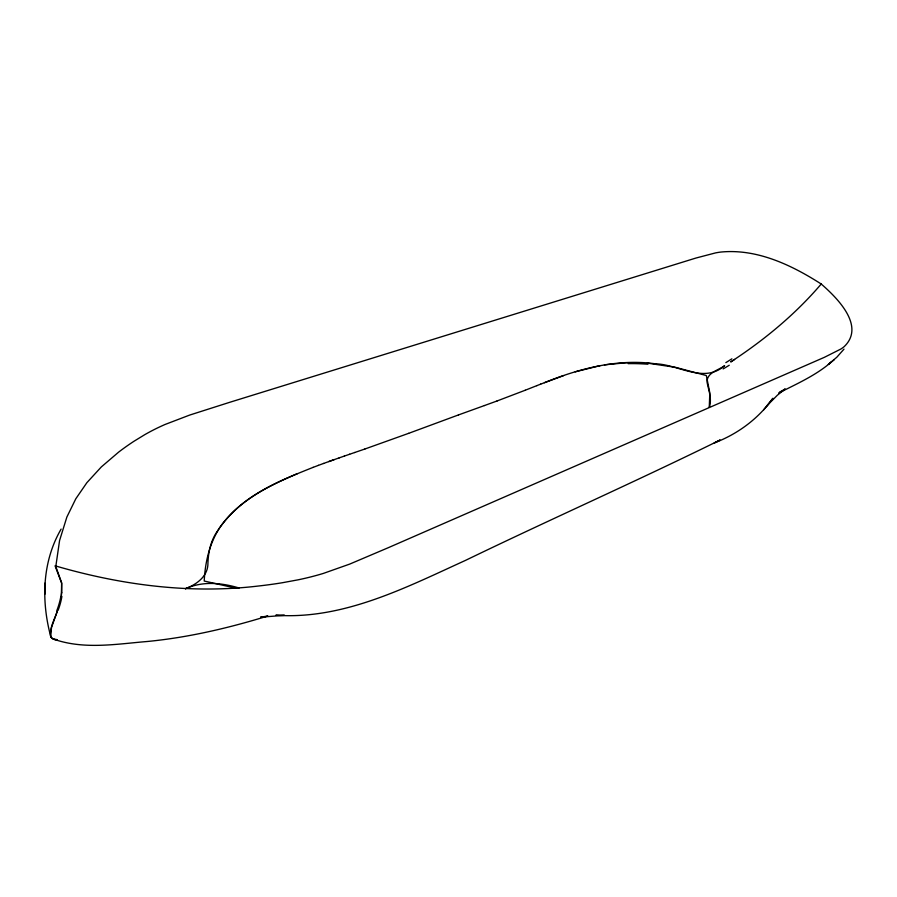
<?xml version="1.0" encoding="UTF-8"?>
<svg xmlns="http://www.w3.org/2000/svg" width="897" height="897" viewBox="0 0 897 897"><rect width="100%" height="100%" fill="white"/><g stroke="black" fill="none" stroke-linecap="round" stroke-linejoin="round"><path stroke-width="1.35" d="M50.748 636.534C41.139 600.855 42.125 561.735 61.108 529.107M44.884 583.185L44.861 594.274M61.736 592.749L61.601 582.702L55.793 566.556L59.572 540.543L66.883 517.008L75.819 498.766L86.874 482.687L101.339 466.922L118.628 452.133A510.898 326.284 31.4 0 1 133.956 441.279L144.922 434.574A375.63 236.046 28 0 1 165.037 424.483L189.659 415.076L229.755 402.293L695.937 258.044L715.604 252.887A188.325 77.848 30.8 0 1 720.728 252.068C756.877 248.469 791.546 265.007 821.226 284.013C837.204 297.916 865.661 326.082 844.167 346.657A179.938 72.792 28.4 0 1 840.87 349.023L824.41 357.309L388.323 547.686L349.684 564.101L323.357 573.418A351.164 192.463 19.2 0 1 297.961 579.854L282.219 582.758A459.264 241.966 18.2 0 1 257.876 586.077C189.76 594.173 120.602 584.945 55.042 565.794L61.691 583.274L61.288 596.64M61.669 592.67L61.198 596.539M709.258 407.171L709.83 392.976L706.343 375.551L675.475 367.333L647.219 363.106M709.314 407.395C712.151 398.986 708.675 390.587 707.094 382.357C706.41 372.636 718.497 370.304 724.641 365.673C703.618 383.972 678.569 364.35 655.315 363.801C617.327 358.531 579.406 368.577 544.401 382.671M57.655 609.915C55.255 618.526 49.503 626.947 50.681 636.108A21.192 9.149 -43.4 0 0 51.421 637.61L52.631 638.698A25.822 11.134 -43.1 0 0 54.874 639.494M57.722 609.982L51.566 627.283L50.546 635.524M763.627 409.873L772.945 398.246C758.413 418.742 737.592 434.114 714.18 442.972L720.156 440.012C635.962 481.465 550.018 519.486 465.521 560.378C405.96 587.49 343.259 619.928 275.828 615.23L284.528 615.32L260.803 617.17M821.226 284.013C795.28 314.432 764.132 340.131 730.719 361.94L734.609 359.439M843.987 349.135L836.811 357.23L828.323 364.462L834.288 359.663M766.7 406.027L777.318 395.274L785.234 388.928L779.437 392.258M831.519 361.872C815.956 375.428 796.85 383.793 778.63 393.077M185.343 588.69C196.488 584.575 208.115 576.334 207.936 563.148C208.317 551.677 210.918 540.117 217.736 530.665C239.05 497.106 277.756 481.465 313.165 467.348M297.389 473.65C274.673 483.203 251.855 494.101 233.87 511.335A282.477 175.588 29.1 0 0 219.406 528.198C209.349 543.885 205.099 562.61 204.224 581.043L236.528 588.309M525.261 390.229L536.855 385.632M525.227 390.24L497.05 400.97M536.776 385.665L540.689 384.129M540.599 384.163L563.551 375.63M313.087 467.382L318.413 465.364M318.312 465.397L323.649 463.424M408.595 433.363L458.468 414.93M408.64 433.341L364.9 449.005M497.084 400.959L484.436 405.556M185.455 588.802C202.475 580.864 221.671 582.758 239.151 588.017M323.537 463.469L334.099 459.656M458.457 414.941L484.47 405.545M328.75 461.574L339.301 457.829M339.156 457.885L344.47 456.035M344.336 456.08L349.628 454.252M349.505 454.297L354.752 452.492M364.855 449.027L354.651 452.525M575.201 371.84L600.216 365.606M260.657 617.181L267.855 615.992C228.578 628.079 188.426 637.498 147.456 641.478C116.475 644.035 84.486 649.753 54.246 639.37M604.421 364.832L627.272 362.668M56.903 639.662L54.863 639.505M56.847 639.606L54.784 639.426A25.834 11.28 -42.4 0 1 52.519 638.597L51.308 637.487A21.203 9.239 -42 0 1 50.557 635.984M731.885 358.811A328.694 107.135 -54.8 0 1 725.841 362.623M628.079 363.644A241.955 115.601 30.4 0 1 647.982 364.216M61.893 596.337A111.587 51.802 -39.4 0 1 58.305 609.781M729.239 365.258A329.928 99.746 -52.9 0 1 723.128 368.902M60.794 596.752A111.497 48.696 -42.7 0 1 56.993 610.184"/></g></svg>
